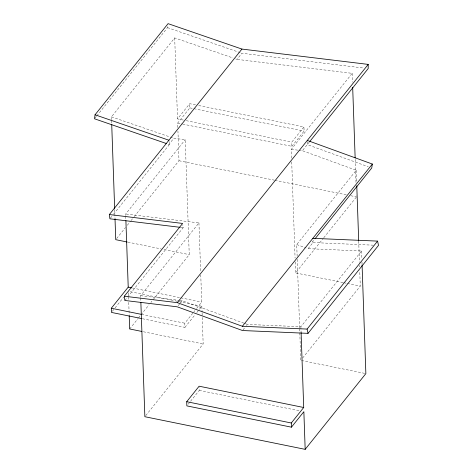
<?xml version="1.0" encoding="UTF-8"?>
<svg xmlns="http://www.w3.org/2000/svg" width="473" height="473" viewBox="0 0 473 473"><rect width="100%" height="100%" fill="white"/><g stroke="black" fill="none" stroke-linecap="round" stroke-linejoin="round"><path stroke-width="0.35" stroke-dasharray="2.37 1.77" d="M307.29 141.989L307.267 144.596L368.254 166.756M96.799 115.92L167.531 27.647L167.714 26.317M373.351 245.174L312.996 242.572L312.21 242.288L312.422 240.964M94.961 118.215L96.338 116.494M111.557 119.775L111.457 116.837L174.697 37.905L232.887 57.937M183.311 120.077L177.529 118.894L189.714 103.682L195.503 104.858M177.83 127.515L177.671 123.081L189.862 107.868L189.714 103.682M168.358 144.212L168.908 144.401L173.798 138.293L185.227 139.683L189.241 254.64L150.917 302.466M235.655 58.889L237.044 59.367L241.934 53.26L363.79 68.047M110.357 218.224L113.124 214.766M113.585 214.192L169.452 144.466L169.086 141.634M125.717 215.493L125.664 214.015L185.227 139.683M116.665 238.522L125.44 227.578M127.284 225.272L130.518 221.24M130.98 220.666L133.747 217.208M134.208 216.628L178.989 160.743L177.954 131.204M112.361 311.281L114.649 308.426M115.105 307.858L123.79 297.014M124.86 300.467L127.16 297.606M127.615 297.032L183.175 227.69L182.809 224.858M140.688 297.156L140.635 295.684L198.944 222.907L125.664 214.015M129.679 328.971L137.992 318.601M138.453 318.022L149.072 304.772M182.732 124.109L291.9 146.34L291.758 142.154L303.944 126.941L198.394 105.449M291.9 146.34L304.092 131.122L303.944 126.941M291.593 158.183L291.285 149.362L352.196 73.339L237.044 59.367M178.167 305.718L179.947 303.5M180.39 302.945L182.17 300.722L243.938 323.165M298.906 150.284L302.371 150.704L309.377 141.959M142.432 318.725L184.943 327.381L184.795 323.201L193.481 312.357M193.936 311.784L194.852 310.643M196.679 308.361L201.711 302.087L200.765 274.961M184.943 327.381L195 314.829M196.827 312.547L201.859 306.268L128.366 291.309M145.779 415.566L203.171 343.936L202.219 316.608M297.139 256.348L296.725 244.547L356.234 170.274L302.371 150.704M312.21 242.288L314.521 239.409M242.962 329.977L244.736 327.754M246.516 325.536L247.409 324.425L300.893 326.731L361.585 250.986L308.1 248.674L306.764 248.189M308.1 248.674L312.996 242.572M188.236 404.167L190.075 401.867M190.536 401.293L199.269 390.391L199.174 387.6M343.031 282.564L295.595 272.909L323.284 238.357M323.745 237.777L356.512 196.886L356.459 195.42M302.614 358.049L360.278 286.076L359.74 270.591M291.285 149.362L298.215 150.201M168.908 144.401L169.452 144.466M180.976 227.424L183.175 227.69M140.635 295.684L179.255 300.367M179.982 300.456L182.17 300.722M189.862 107.868L304.092 131.122M186.202 120.662L291.758 142.154M177.671 123.081L182.01 123.967M178.989 160.743L274.245 180.142M274.967 180.284L346.407 194.829M350.735 195.716L356.512 196.886M343.753 282.712L346.626 283.297M347.342 283.445L360.278 286.076M127.929 242.158L161.11 248.91M163.995 249.502L189.241 254.64M132.541 288.004L180.095 297.683M180.816 297.83L201.711 302.087M141.563 314.397L184.795 323.201M301.496 360.497L365.144 373.457M143.366 331.756L203.171 343.936M199.269 390.391L299.533 410.806M167.531 27.647L241.934 53.26M111.457 116.837L173.798 138.293M296.725 244.547L306.096 247.947M244.63 323.414L247.409 324.425M361.585 250.986L361.869 259.062M361.969 261.995L362.046 264.2M356.234 170.274L356.648 182.075M358.711 241.082L359.456 262.474M359.557 265.424L359.61 266.902M352.196 73.339L352.503 82.166M355.199 159.383L356.021 182.915M300.893 326.731L301.1 332.602M297.239 259.299L299.64 327.895M299.663 328.634L300.769 360.349M291.717 161.861L295.081 258.199M295.211 261.876L295.595 272.909M198.944 222.907L200.635 271.295M201.859 306.268L202.066 312.18M202.089 312.919L202.19 315.869M174.697 37.905L177.529 118.894M140.712 297.895L140.842 301.585M125.741 216.232L125.871 219.921M128.414 292.787L128.644 299.433M128.751 302.383L129.188 314.941M111.581 120.514L111.687 123.453M114.691 209.515L115.028 219.082"/><path stroke-width="0.71" d="M307.302 140.942L307.308 140.422L372.357 164.054L371.725 168.016L314.983 238.83M166.271 143.496L94.499 118.788L95.043 114.791L168.075 23.65L241.934 49.074L368.219 64.399L368.177 68.579L309.803 141.433M180.243 227.336L109.89 218.804L109.346 214.553L241.934 49.074M141.711 318.583L111.445 312.422L111.303 308.236L128.218 287.123L125.895 220.66M312.848 238.321L377.578 241.112L378.501 245.392L308.018 333.353L242.513 330.532L177.274 306.829L124.86 300.467L124.316 296.216L182.625 223.445L109.346 214.553M124.316 296.216L177.322 302.649L368.219 64.399M177.322 302.649L242.371 326.281L372.357 164.054M140.865 302.324L144.862 416.713L305.174 449.35L303.861 411.687L291.445 427.178L186.859 405.887L186.711 401.701L199.127 386.205L303.713 407.501L301.1 332.602M308.018 333.353L307.101 329.072L377.578 241.112M291.445 427.178L291.297 422.992L303.713 407.501M305.174 449.35L365.865 373.605L362.076 264.933M242.371 326.281L307.101 329.072M127.207 242.01L115.743 239.675L115.028 219.082M128.218 287.123L131.819 287.856M111.303 308.236L141.563 314.397M141.93 331.467L129.679 328.971L129.212 315.68M186.711 401.701L291.297 422.992M95.043 114.791L168.902 140.221M356.778 185.765L358.682 240.349M352.681 87.31L355.146 157.911M111.711 124.192L114.667 208.782"/></g></svg>
